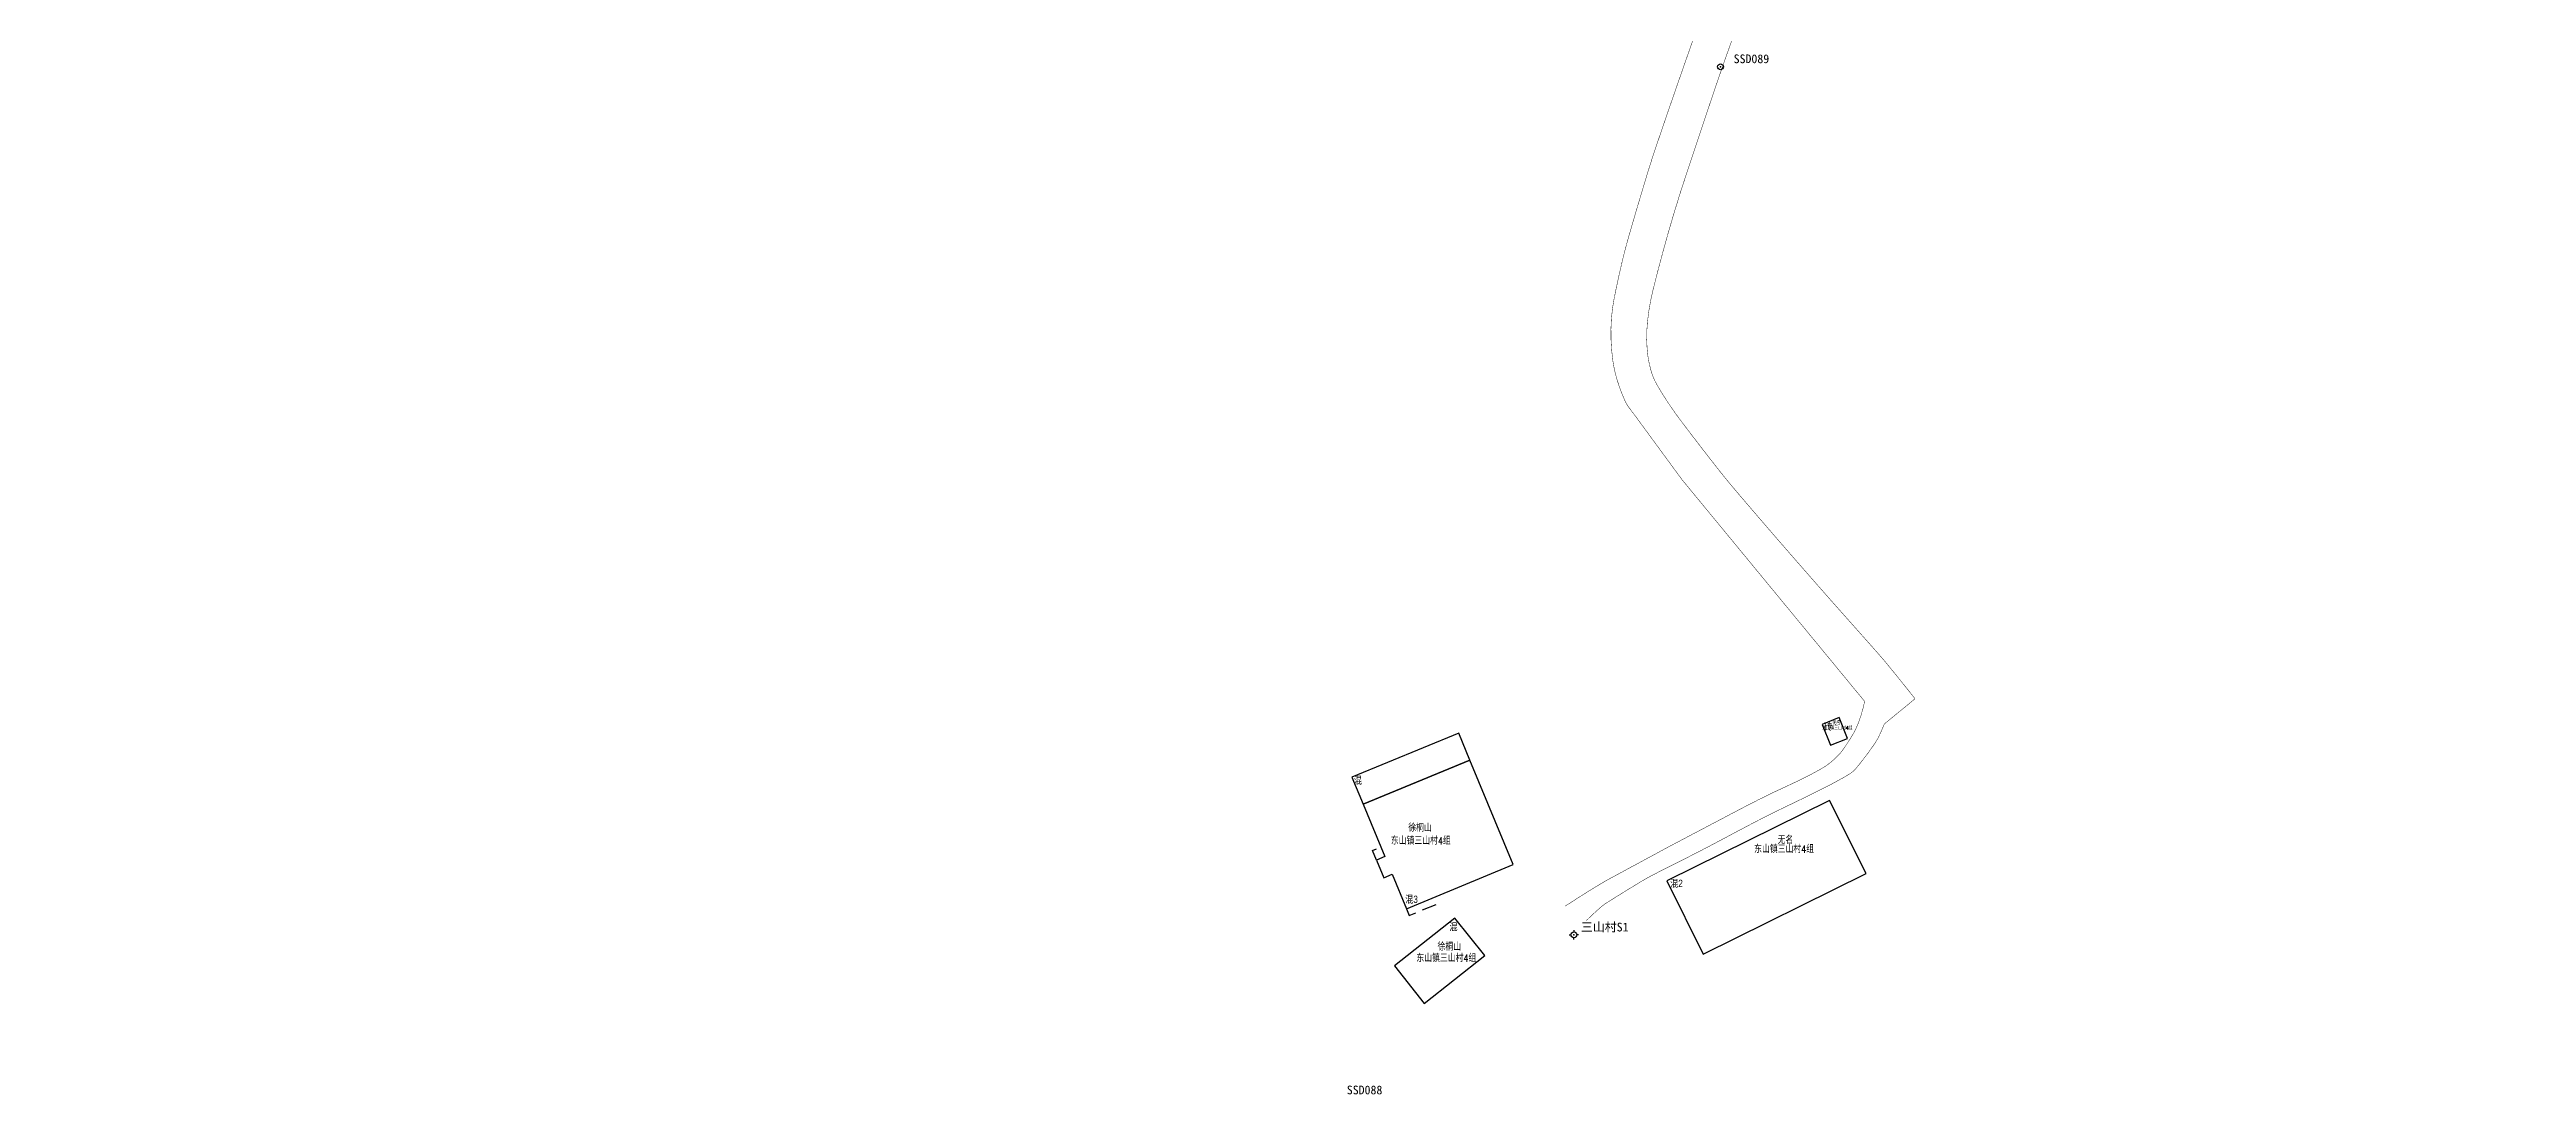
# Model space of a CAD drawing. Header units: millimetres. Extents: x 21943 to 23516, y 12107 to 14027.
# Drawn here: x 21943.3 to 22284.2, y 12107.5 to 12251.3 of the extents above; entities that cross this region are included whole.
import ezdxf
from ezdxf.enums import TextEntityAlignment as Align

# ---------------------------------------------------------------- set-up
doc = ezdxf.new("R2010")
doc.units = ezdxf.units.MM
doc.linetypes.add('X5', pattern=[3, 2, -1])
doc.linetypes.add('X6', pattern=[4, 2, -2])
for name, color, linetype in [('$TD_AUDIT_GENERATED_(2B2)', 221, 'Continuous'), ('$TD_AUDIT_GENERATED_(2B3)', 4, 'X6'), ('$TD_AUDIT_GENERATED_(2B5)', 2, 'Continuous'), ('$TD_AUDIT_GENERATED_(2B7)', 7, 'Continuous'), ('$TD_AUDIT_GENERATED_(2BB)', 4, 'Continuous'), ('$TD_AUDIT_GENERATED_(2C2)', 7, 'Continuous'), ('KZD', 1, 'Continuous')]:
    doc.layers.add(name, color=color, linetype=linetype)
doc.styles.add('$TD_AUDIT_GENERATED_(2CC)', font='simhei.ttf')
doc.styles.add('HZ', font='rs.shx', dxfattribs={"width": 0.8, "bigfont": 'hztxt.shx'})
doc.styles.get("Standard").update_dxf_attribs({"font": 'arial.ttf'})
doc.linetypes.add('443', pattern='A,9.4,[169,AAA.SHX,S=1,R=0,X=0,Y=0.15],0.6', length=10)

# ---------------------------------------------------------------- blocks, each defined once
blk = doc.blocks.new('gc117')
blk.add_circle((0, 0), 0.8)
blk.add_point((0, 0))
blk = doc.blocks.new('gc116')
for p, q in [((-1.3, 0), (-0.8, 0)), ((0, 1.3), (0, 0.8)), ((1.3, 0), (0.8, 0)), ((0, -1.3), (0, -0.8))]:
    blk.add_line(p, q)
blk.add_circle((0, 0), 0.8)
blk.add_point((0, 0))

msp = doc.modelspace()

# ---------------------------------------------------------------- linework, layer by layer
at = {"layer": '$TD_AUDIT_GENERATED_(2B2)', "flags": 128}
for points in [[(22187.24, 12158.4), (22188.39, 12155.53), (22190.73, 12156.46), (22189.58, 12159.33)], [(22165.87, 12136.86), (22170.86, 12126.77), (22193.29, 12137.87), (22188.26, 12147.95)]]:
    msp.add_lwpolyline(points, close=True, dxfattribs=at)
for points, elevation in [([(22122.54, 12151.12), (22124.07, 12147.42), (22138.76, 12153.49), (22137.24, 12157.19)], 332.32), ([(22124.07, 12147.42), (22127.06, 12140.22), (22125.91, 12139.74), (22126.92, 12137.31), (22128.07, 12137.78), (22130.04, 12133.03), (22144.72, 12139.11), (22138.76, 12153.49)], 332.32), ([(22128.38, 12125.19), (22132.48, 12120.01), (22140.82, 12126.58), (22136.71, 12131.76)], 326.25)]:
    msp.add_lwpolyline(points, close=True, dxfattribs=dict(at, elevation=elevation))
at = {"layer": '$TD_AUDIT_GENERATED_(2B3)', "color": 4, "linetype": 'X5', "elevation": 325.66, "flags": 128}
msp.add_lwpolyline([(22125.91, 12139.74), (22125.39, 12141.07), (22126.51, 12141.53)], dxfattribs=at)
at = {"layer": '$TD_AUDIT_GENERATED_(2B3)', "color": 4, "linetype": 'X5', "flags": 128}
msp.add_lwpolyline([(22130.04, 12133.03), (22130.42, 12132.11), (22134.14, 12133.65), (22133.76, 12134.57)], dxfattribs=at)
at = {"layer": '$TD_AUDIT_GENERATED_(2BB)', "linetype": 'Continuous', "const_width": 0.06}
for points in [[(22204.27, 12548.86, 0.000001), (22199.73, 12552.16, 0.001052)], [(22161.35, 12201.09, -0.021649), (22160.43, 12202.34, -0.042598), (22160.06, 12203.04, -0.030833), (22159.01, 12205.86, -0.036385), (22158.46, 12208.35, -0.041226), (22158.18, 12212.82, -0.043828), (22158.62, 12217.01, -0.009131), (22159.7, 12221.98, -0.012602), (22160.63, 12225.54, -0.003197), (22162.98, 12233.5, -0.007049), (22164.12, 12237.09, -0.002638), (22166.15, 12243.06, -0.00155), (22169.68, 12253.18, -0.00264), (22172.45, 12260.9, -0.003196), (22174.81, 12267.25, -0.015584), (22177.69, 12274.21, -0.010938), (22182.32, 12283.88, -0.00583), (22182.92, 12285.03, -0.00063), (22188.61, 12295.62, -0.013082), (22192.1, 12301.71, -0.007979), (22198.24, 12311.45)], [(22185.18, 12278.36, 0.006508), (22181.48, 12270.13, 0.013273), (22179.82, 12266.03, 0.00041), (22175.23, 12253.67, 0.003289), (22174.67, 12252.12, 0.003717), (22172.56, 12246.08, 0.001851), (22168.48, 12233.89, 0.010052), (22166.14, 12226.31, 0.009469), (22163.97, 12218.18, 0.035625), (22163.2, 12213.73, 0.043897), (22163.16, 12210.05, 0.047328), (22163.66, 12207.2, 0.063339), (22164.48, 12205.19, 0.016496), (22165.96, 12202.8, 0.0152), (22167.71, 12200.31, 0.005018), (22172.82, 12193.67, 0.010051), (22175.46, 12190.44, 0.00203), (22180.95, 12184.05, 0.001899), (22186.87, 12177.27, 0.001448), (22189.04, 12174.81, -0.000563), (22194.66, 12168.48, -0.009681), (22196.3, 12166.56, -0.004123), (22200.03, 12161.93)], [(22151.91, 12133.41, -0.006515), (22156.24, 12136.15, -0.013906), (22158.32, 12137.34, -0.000151), (22165.28, 12141.1, -0.001514), (22165.98, 12141.48, -0.00084), (22168.12, 12142.61, -0.000221), (22176.27, 12146.9, -0.014242), (22182.87, 12150.13, 0.021899), (22187.13, 12152.3, 0.044666), (22188.5, 12153.25, 0.040931), (22189.8, 12154.52, 0.028072), (22190.06, 12154.86, 0.006132), (22191.13, 12156.46, 0.052796), (22192.23, 12158.61, 0.041246), (22193.09, 12161.57)], [(22195.79, 12158.45, -0.021485), (22195.01, 12156.68, -0.035995), (22194.42, 12155.68, -0.022757), (22191.89, 12152.33, -0.082768), (22191.01, 12151.58, -0.011191), (22189.47, 12150.69, -0.009184), (22187.57, 12149.69, -0.004779), (22181.81, 12146.87, 0.008224), (22178.48, 12145.21, 0.002939), (22174.9, 12143.33, -0.002515), (22170.72, 12141.12, -0.004685), (22167.84, 12139.66, 0.003493), (22163.98, 12137.7, 0.016764), (22162.33, 12136.78, 0.005653), (22157.58, 12133.84, 0.038189), (22156.77, 12133.24, 0.01441), (22154.81, 12131.42)]]:
    msp.add_lwpolyline(points, format="xyb", dxfattribs=at)
at = {"layer": '$TD_AUDIT_GENERATED_(2BB)', "linetype": 'Continuous', "const_width": 0.06, "flags": 128}
for points in [[(22193.09, 12161.57), (22167.95, 12192.09), (22161.35, 12201.09)], [(22200.03, 12161.93), (22195.79, 12158.45)]]:
    msp.add_lwpolyline(points, dxfattribs=at)

# ---------------------------------------------------------------- block references
at = {"layer": 'KZD', "linetype": 'Continuous', "xscale": 0.5, "yscale": 0.5}
for name, p in [('gc117', (22173.26, 12248.89)), ('gc116', (22153.08, 12129.45))]:
    msp.add_blockref(name, p, dxfattribs=at)

# ---------------------------------------------------------------- texts
at = {"layer": '$TD_AUDIT_GENERATED_(2B5)', "linetype": '443', "width": 0.8}
for s, p in [('\\M+5D7A9', (22188.07, 12158.13)), ('\\M+5BBEC', (22123.37, 12150.74)), ('\\M+5BBEC2', (22167.2, 12136.55)), ('\\M+5BBEC3', (22130.74, 12134.36)), ('\\M+5BBEC', (22136.51, 12130.57))]:
    msp.add_text(s, height=1, dxfattribs=at).set_placement(p, align=Align.MIDDLE)
at = {"layer": '$TD_AUDIT_GENERATED_(2B7)', "linetype": 'Continuous', "style": 'HZ', "width": 0.8}
for s, height, p in [('\\M+5CEDE\\M+5C3FB', 0.5, (22189.22, 12158.69)), ('\\M+5D0EC\\M+5CDA9\\M+5C9BD', 1, (22131.91, 12144.27)), ('\\M+5CEDE\\M+5C3FB', 1, (22182.2, 12142.61)), ('\\M+5D0EC\\M+5CDA9\\M+5C9BD', 1, (22135.94, 12127.91))]:
    msp.add_text(s, height=height, dxfattribs=at).set_placement(p, align=Align.MIDDLE)
at = {"layer": '$TD_AUDIT_GENERATED_(2C2)', "linetype": 'Continuous', "style": 'HZ', "width": 0.8}
for height, p in [(0.5, (22189.35, 12157.91)), (1, (22132.02, 12142.37)), (1, (22182.01, 12141.22)), (1, (22135.53, 12126.22))]:
    msp.add_text('\\M+5B6AB\\M+5C9BD\\M+5D5F2\\M+5C8FD\\M+5C9BD\\M+5B4E54\\M+5D7E9', height=height, dxfattribs=at).set_placement(p, align=Align.MIDDLE_CENTER)
at = {"layer": 'KZD', "linetype": 'Continuous', "style": '$TD_AUDIT_GENERATED_(2CC)'}
for s, p in [('SSD089', (22177.51, 12249.99)), ('\\M+5C8FD\\M+5C9BD\\M+5B4E5S1', (22157.33, 12130.55)), ('SSD088', (22124.28, 12108.1))]:
    msp.add_text(s, height=1.2, dxfattribs=at).set_placement(p, align=Align.MIDDLE)

doc.saveas('drawing.dxf')
